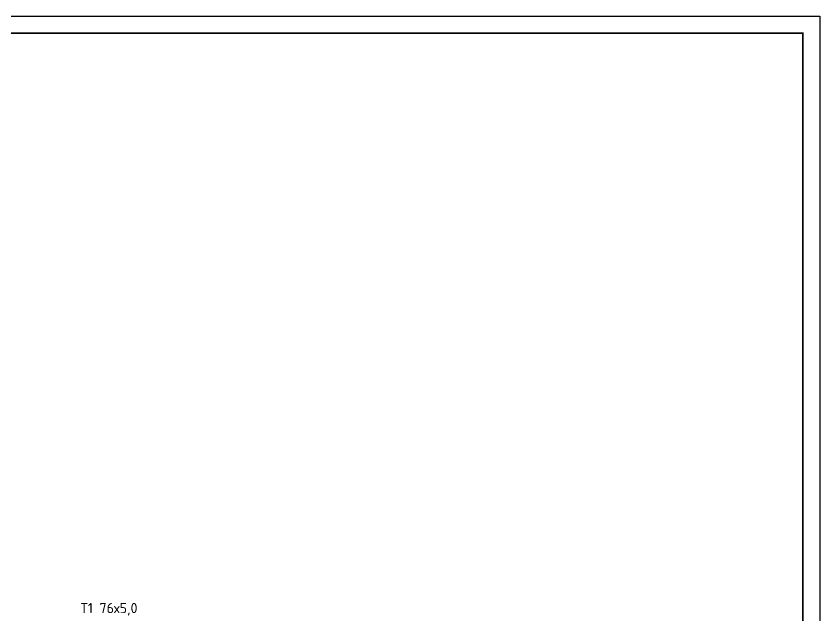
# Model space of a CAD drawing. Header units: millimetres. Extents: x 1990 to 7549, y 397 to 3825.
# Drawn here: x 3216.3 to 3453, y 1418.2 to 1594.8 of the extents above; entities that cross this region are included whole.
import ezdxf
from ezdxf.enums import TextEntityAlignment as Align

# ---------------------------------------------------------------- set-up
doc = ezdxf.new("R2010")
doc.units = ezdxf.units.MM
doc.layers.add('Размеры на чертеже', color=250, linetype='Continuous', lineweight=25)
doc.styles.add('-ISOCPEUR-', font='isocpeur.TTF')
doc.styles.get("Standard").update_dxf_attribs({"font": 'arial.ttf'})
pattern_1 = [(0, (-4, -4), (0, 6.985), [5.08, -1.905]), (90, (-4, -4), (-6.985, 4e-16), [5.08, -1.905])]

# ---------------------------------------------------------------- blocks, each defined once
blk = doc.blocks.new('*U370')
blk.add_lwpolyline([(0, 123), (594, 123), (594, -297), (0, -297)], close=True)
at = {"const_width": 0.5}
blk.add_lwpolyline([(20, 118), (589, 118), (589, -292), (20, -292)], close=True, dxfattribs=at)
blk.add_attdef('РАЗРАБОТАЛ', text='', height=2.5).set_placement((424.5, -264.22), align=Align.MIDDLE_LEFT)
at = {"flags": 8}
for tag, height, p in [('ДАТА', 2.5, (464.07, -264.4)), ('ЛИСТ', 3, (560.39, -271.92)), ('ЛИСТОВ', 3, (577.89, -271.92))]:
    blk.add_attdef(tag, text='', height=height, dxfattribs=at).set_placement(p, align=Align.MIDDLE_CENTER)
blk.add_attdef('ПРОВЕРИЛ', (424.75, -270.73), '', height=2.5)
for tag, p in [('ТЕПЛОВЫЕ_СЕТИ_001', (489.41, -270.98)), ('ИМЯ_ЧЕРТЕЖА_001', (491.51, -285.58))]:
    blk.add_attdef(tag, p, '', height=3, dxfattribs=at)
at = {"style": '-ISOCPEUR-', "flags": 8}
blk.add_attdef('ФОРМАТ', text='', height=3, dxfattribs=at).set_placement((554.97, -294.75), align=Align.MIDDLE_CENTER)

msp = doc.modelspace()

# ---------------------------------------------------------------- hatches: boundary and pattern name
at = {"lineweight": 35}
h = msp.add_hatch(dxfattribs=at)
h.set_pattern_fill('ANGLE', color=1)
h.set_pattern_definition(pattern_1)
h.paths.add_polyline_path([(3306.967, 1437.258), (3309.583, 1437.258, 1)])
h.paths.add_polyline_path([(3309.583, 1437.258), (3308.275, 1437.258), (3308.275, 1435.95, 0.4142136)])
h.paths.add_polyline_path([(3308.275, 1437.258), (3306.967, 1437.258, 0.4142136), (3308.275, 1435.95)])
h = msp.add_hatch(dxfattribs=at)
h.set_pattern_fill('ANGLE', color=1)
h.set_pattern_definition(pattern_1)
h.paths.add_polyline_path([(3306.967, 1437.258), (3309.583, 1437.258, 1)])
h.paths.add_polyline_path([(3309.583, 1437.258), (3308.275, 1437.258), (3308.275, 1435.95, 0.4142136)])
h.paths.add_polyline_path([(3308.275, 1437.258), (3306.967, 1437.258, 0.4142136), (3308.275, 1435.95)])
h = msp.add_hatch(dxfattribs=at)
h.set_pattern_fill('ANGLE', color=1)
h.set_pattern_definition([(0, (-8, -8), (0, 6.985), [5.08, -1.905]), (90, (-8, -8), (-6.985, 4e-16), [5.08, -1.905])])
h.paths.add_polyline_path([(3302.967, 1433.258), (3305.583, 1433.258, 1)])
h.paths.add_polyline_path([(3305.583, 1433.258), (3304.275, 1433.258), (3304.275, 1431.95, 0.4142136)])
h.paths.add_polyline_path([(3304.275, 1433.258), (3302.967, 1433.258, 0.4142136), (3304.275, 1431.95)])
h = msp.add_hatch(dxfattribs=at)
h.set_pattern_fill('ANGLE', color=1)
h.set_pattern_definition([(0, (-12, -12), (0, 6.985), [5.08, -1.905]), (90, (-12, -12), (-6.985, 4e-16), [5.08, -1.905])])
h.paths.add_polyline_path([(3298.967, 1429.258), (3301.583, 1429.258, 1)])
h.paths.add_polyline_path([(3301.583, 1429.258), (3300.275, 1429.258), (3300.275, 1427.95, 0.4142136)])
h.paths.add_polyline_path([(3300.275, 1429.258), (3298.967, 1429.258, 0.4142136), (3300.275, 1427.95)])

# ---------------------------------------------------------------- block references
at = {"layer": 'Размеры на чертеже', "lineweight": 90}
msp.add_blockref('*U370', (2858.986, 1471.816), dxfattribs=at)

# ---------------------------------------------------------------- texts
at = {"insert": (3235.304, 1421.971), "char_height": 3, "attachment_point": 1, "style": '-ISOCPEUR-'}
msp.add_mtext_dynamic_manual_height_columns('Т1 76х5,0', width=23.76088, gutter_width=12.5, heights=[0], dxfattribs=at)

doc.saveas('drawing.dxf')
